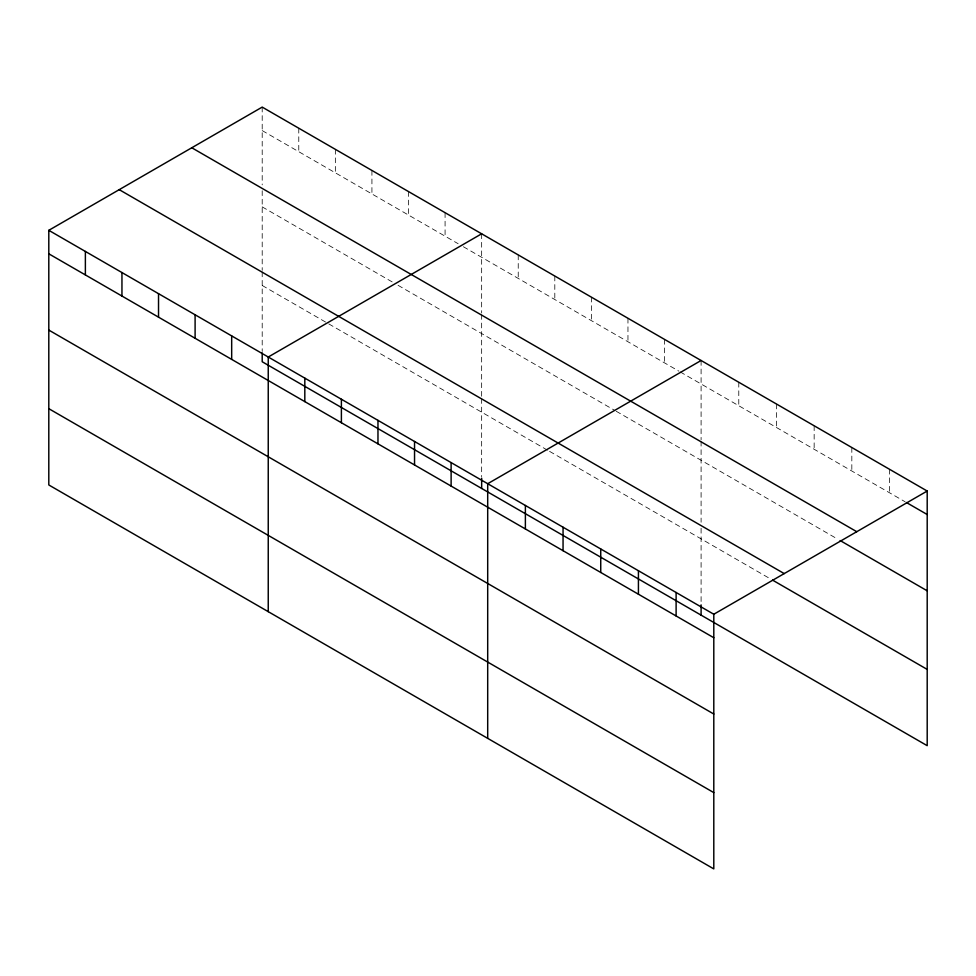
<?xml version="1.0" encoding="UTF-8"?>
<svg xmlns="http://www.w3.org/2000/svg" width="976" height="976" viewBox="0 0 976 976"><rect width="100%" height="100%" fill="white"/><g stroke="black" fill="none" stroke-linecap="round" stroke-linejoin="round"><path stroke-width="0.73" stroke-dasharray="4.88 3.66" d="M262.202 130.589L458.147 243.719M463.368 246.733L678.893 371.161M680.199 371.917L905.106 501.774M262.202 206.875L392.828 282.296M398.062 285.309L614.892 410.493M616.198 411.25L837.542 539.045M262.202 285.468L548.268 450.631M549.586 451.376L771.272 579.378M889.514 469.285L889.514 492.77M851.828 447.533L851.828 471.005M814.155 425.768L814.155 449.253M776.469 404.015L776.469 427.5M738.783 382.263L738.783 405.748M701.097 360.498L701.097 439.737M701.097 441.201L701.097 522.233M701.097 528.284L701.097 603.412M664.534 339.392L664.534 362.877M627.958 318.274L627.958 341.759M591.383 297.155L591.383 320.64M554.807 276.037L554.807 299.522M518.232 254.919L518.232 278.404M481.656 233.801L481.656 313.04M481.656 314.504L481.656 397.049M481.656 398.562L481.656 476.715M445.08 212.695L445.08 236.18M408.505 191.577L408.505 215.062M371.929 170.458L371.929 193.943M335.354 149.34L335.354 172.825M298.778 128.222L298.778 151.707M262.202 107.104L262.202 184.867M262.202 190.735L262.202 270.352M262.202 271.865L262.202 351.482"/><path stroke-width="1.46" d="M48.8 230.324L713.798 614.246L713.798 868.896L48.8 484.962L48.8 230.324L262.202 107.104L927.2 491.038L927.2 745.676L262.202 361.754L262.202 352.946M481.656 233.801L268.241 357.021L268.241 611.659M701.097 360.498L487.695 483.718L487.695 738.356M713.798 614.246L927.2 491.038M906.411 502.518L927.2 514.523M191.784 147.766L856.769 531.7M840.141 540.545L927.2 590.809M119.231 189.661L784.216 573.595M772.565 580.122L927.2 669.402M48.8 253.809L713.798 637.731M48.8 330.083L713.798 714.017M48.8 408.676L713.798 792.61M701.097 604.876L701.097 615.148M676.112 592.493L676.112 615.978M638.426 570.74L638.426 594.225M600.74 548.976L600.74 572.461M563.054 527.223L563.054 550.708M525.381 505.47L525.381 528.955M481.656 478.179L481.656 488.451M451.119 462.6L451.119 486.085M414.544 441.481L414.544 464.966M377.968 420.363L377.968 443.848M341.393 399.245L341.393 422.73M304.817 378.127L304.817 401.612M231.678 335.903L231.678 359.388M195.102 314.784L195.102 338.269M158.527 293.666L158.527 317.151M121.951 272.548L121.951 296.033M85.376 251.43L85.376 274.915"/></g></svg>
